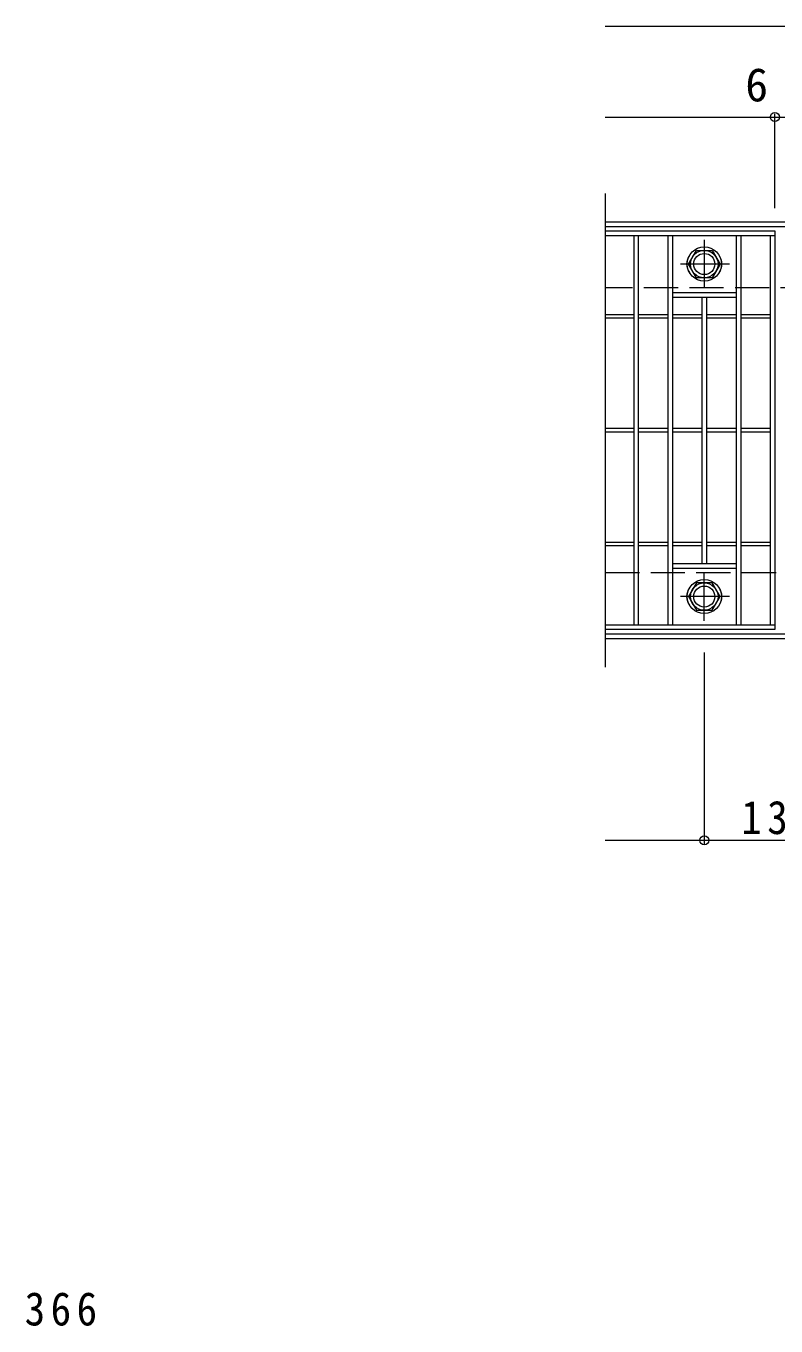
# Model space of a CAD drawing. Units: millimetres, scale not verified. Extents: x -1294 to 1850, y -1371 to 1147.
# Drawn here: x -1107 to -449, y -29 to 1113 of the extents above; entities that cross this region are included whole.
import ezdxf
from ezdxf.enums import TextEntityAlignment as Align

# ---------------------------------------------------------------- set-up
doc = ezdxf.new("R2010")
doc.units = ezdxf.units.MM
doc.header["$LTSCALE"] = 10
doc.header["$PDMODE"] = 32
doc.header["$PDSIZE"] = 8
doc.linetypes.add('CHAIN1', pattern=[8, 5, -1, 1, -1])
doc.linetypes.add('DASHED3', pattern=[4, 3, -1])
for name, color, linetype, lineweight in [('C-1', 2, 'Continuous', 9), ('C-2', 3, 'Continuous', 9), ('C-4', 7, 'Continuous', 9), ('C-8', 6, 'Continuous', 9), ('D-4', 7, 'Continuous', 9)]:
    doc.layers.add(name, color=color, linetype=linetype, lineweight=lineweight)
doc.styles.add('ＭＳ ゴシック', font='')
doc.styles.get('ＭＳ ゴシック').set_extended_font_data('MS Gothic')

msp = doc.modelspace()

# ---------------------------------------------------------------- linework, layer by layer
at = {"layer": 'C-1'}
for p, q in [((-598.59, 940.96), (705.41, 940.96)), ((-598.59, 936.96), (705.41, 936.96)), ((705.41, 578.96), (-598.59, 578.96)), ((705.41, 574.96), (-598.59, 574.96))]:
    msp.add_line(p, q, dxfattribs=at)
at = {"layer": 'C-1', "linetype": 'DASHED3'}
for p, q in [((705.41, 882.96), (-598.59, 882.96)), ((-598.59, 632.96), (705.41, 632.96))]:
    msp.add_line(p, q, dxfattribs=at)
at = {"layer": 'C-2'}
for p, q in [((-598.59, 965.96), (-598.59, 549.96)), ((-598.59, 932.96), (-449.59, 932.96)), ((-598.59, 928.96), (-449.59, 928.96)), ((-573.59, 928.96), (-573.59, 586.96)), ((-569.59, 928.96), (-569.59, 586.96)), ((-543.59, 928.96), (-543.59, 586.96)), ((-539.59, 928.96), (-539.59, 586.96)), ((-483.59, 928.96), (-483.59, 586.96)), ((-479.59, 928.96), (-479.59, 586.96)), ((-453.59, 928.96), (-453.59, 586.96)), ((-449.59, 932.96), (-449.59, 582.96)), ((-539.59, 878.96), (-483.59, 878.96)), ((-539.59, 874.96), (-483.59, 874.96)), ((-513.59, 874.96), (-513.59, 640.96)), ((-509.59, 874.96), (-509.59, 640.96)), ((-573.59, 859.46), (-598.59, 859.46)), ((-573.59, 856.46), (-598.59, 856.46)), ((-543.59, 859.46), (-569.59, 859.46)), ((-543.59, 856.46), (-569.59, 856.46)), ((-513.59, 859.46), (-539.59, 859.46)), ((-513.59, 856.46), (-539.59, 856.46)), ((-483.59, 859.46), (-509.59, 859.46)), ((-483.59, 856.46), (-509.59, 856.46)), ((-453.59, 859.46), (-479.59, 859.46)), ((-453.59, 856.46), (-479.59, 856.46)), ((-573.59, 759.46), (-598.59, 759.46)), ((-573.59, 756.46), (-598.59, 756.46)), ((-543.59, 759.46), (-569.59, 759.46)), ((-543.59, 756.46), (-569.59, 756.46)), ((-513.59, 759.46), (-539.59, 759.46)), ((-513.59, 756.46), (-539.59, 756.46)), ((-483.59, 759.46), (-509.59, 759.46)), ((-483.59, 756.46), (-509.59, 756.46)), ((-453.59, 759.46), (-479.59, 759.46)), ((-453.59, 756.46), (-479.59, 756.46)), ((-573.59, 659.46), (-598.59, 659.46)), ((-573.59, 656.46), (-598.59, 656.46)), ((-543.59, 659.46), (-569.59, 659.46)), ((-543.59, 656.46), (-569.59, 656.46)), ((-513.59, 659.46), (-539.59, 659.46)), ((-513.59, 656.46), (-539.59, 656.46)), ((-483.59, 659.46), (-509.59, 659.46)), ((-483.59, 656.46), (-509.59, 656.46)), ((-453.59, 659.46), (-479.59, 659.46)), ((-453.59, 656.46), (-479.59, 656.46)), ((-539.59, 640.96), (-483.59, 640.96)), ((-539.59, 636.96), (-483.59, 636.96)), ((-449.59, 586.96), (-598.59, 586.96)), ((-449.59, 582.96), (-598.59, 582.96))]:
    msp.add_line(p, q, dxfattribs=at)
for centre, start, end in [((-514.59, 903.96), 142.80833, 217.19167), ((-508.59, 903.96), 322.80833, 37.19167), ((-514.59, 611.96), 142.80833, 217.19167), ((-508.59, 611.96), 322.80833, 37.19167)]:
    msp.add_arc(centre, 12.5, start, end, dxfattribs=at)
at = {"layer": 'C-4'}
for p, q in [((-598.59, 1112.96), (705.41, 1112.96)), ((-598.59, 1032.96), (705.41, 1032.96)), ((-449.59, 952.96), (-449.59, 1035.96)), ((-511.59, 562.96), (-511.59, 394.96)), ((-598.59, 397.96), (705.41, 397.96))]:
    msp.add_line(p, q, dxfattribs=at)
for p in [(-449.59, 1032.96), (-511.59, 397.96)]:
    msp.add_point(p, dxfattribs=at)
at = {"layer": 'C-8', "color": 4, "linetype": 'CHAIN1'}
for p, q in [((-511.59, 925.29), (-511.59, 882.94)), ((-489.32, 903.96), (-532.57, 903.96)), ((-511.59, 590.63), (-511.59, 632.97)), ((-489.32, 611.96), (-532.57, 611.96))]:
    msp.add_line(p, q, dxfattribs=at)
at = {"layer": 'C-8', "color": 4}
for points in [[(-504.67, 891.96), (-518.52, 891.96), (-525.44, 903.96), (-518.52, 915.95), (-504.67, 915.95), (-497.74, 903.96)], [(-504.67, 623.95), (-518.52, 623.95), (-525.44, 611.96), (-518.52, 599.96), (-504.67, 599.96), (-497.74, 611.96)]]:
    msp.add_lwpolyline(points, close=True, dxfattribs=at)
for centre, radius in [((-511.59, 903.96), 15), ((-511.59, 903.96), 12.07), ((-511.59, 903.96), 9.25), ((-511.59, 611.96), 15), ((-511.59, 611.96), 12.07), ((-511.59, 611.96), 9.25)]:
    msp.add_circle(centre, radius, dxfattribs=at)

# ---------------------------------------------------------------- texts
at = {"layer": 'C-4', "color": 2, "style": 'ＭＳ ゴシック'}
msp.add_text('6', height=29.33, dxfattribs=at).set_placement((-475.56, 1037.96), align=Align.BOTTOM_LEFT)
at = {"layer": 'C-4', "color": 2, "insert": (-479.09, 402.96), "char_height": 29.33, "attachment_point": 7, "style": 'ＭＳ ゴシック'}
msp.add_mtext('\\T1.27;\\W0.9;130', dxfattribs=at)
at = {"layer": 'D-4', "color": 2, "insert": (-1108.42, -28.52), "char_height": 29.33, "attachment_point": 7, "style": 'ＭＳ ゴシック'}
msp.add_mtext('\\T1.27;\\W0.9;366', dxfattribs=at)

doc.saveas('drawing.dxf')
